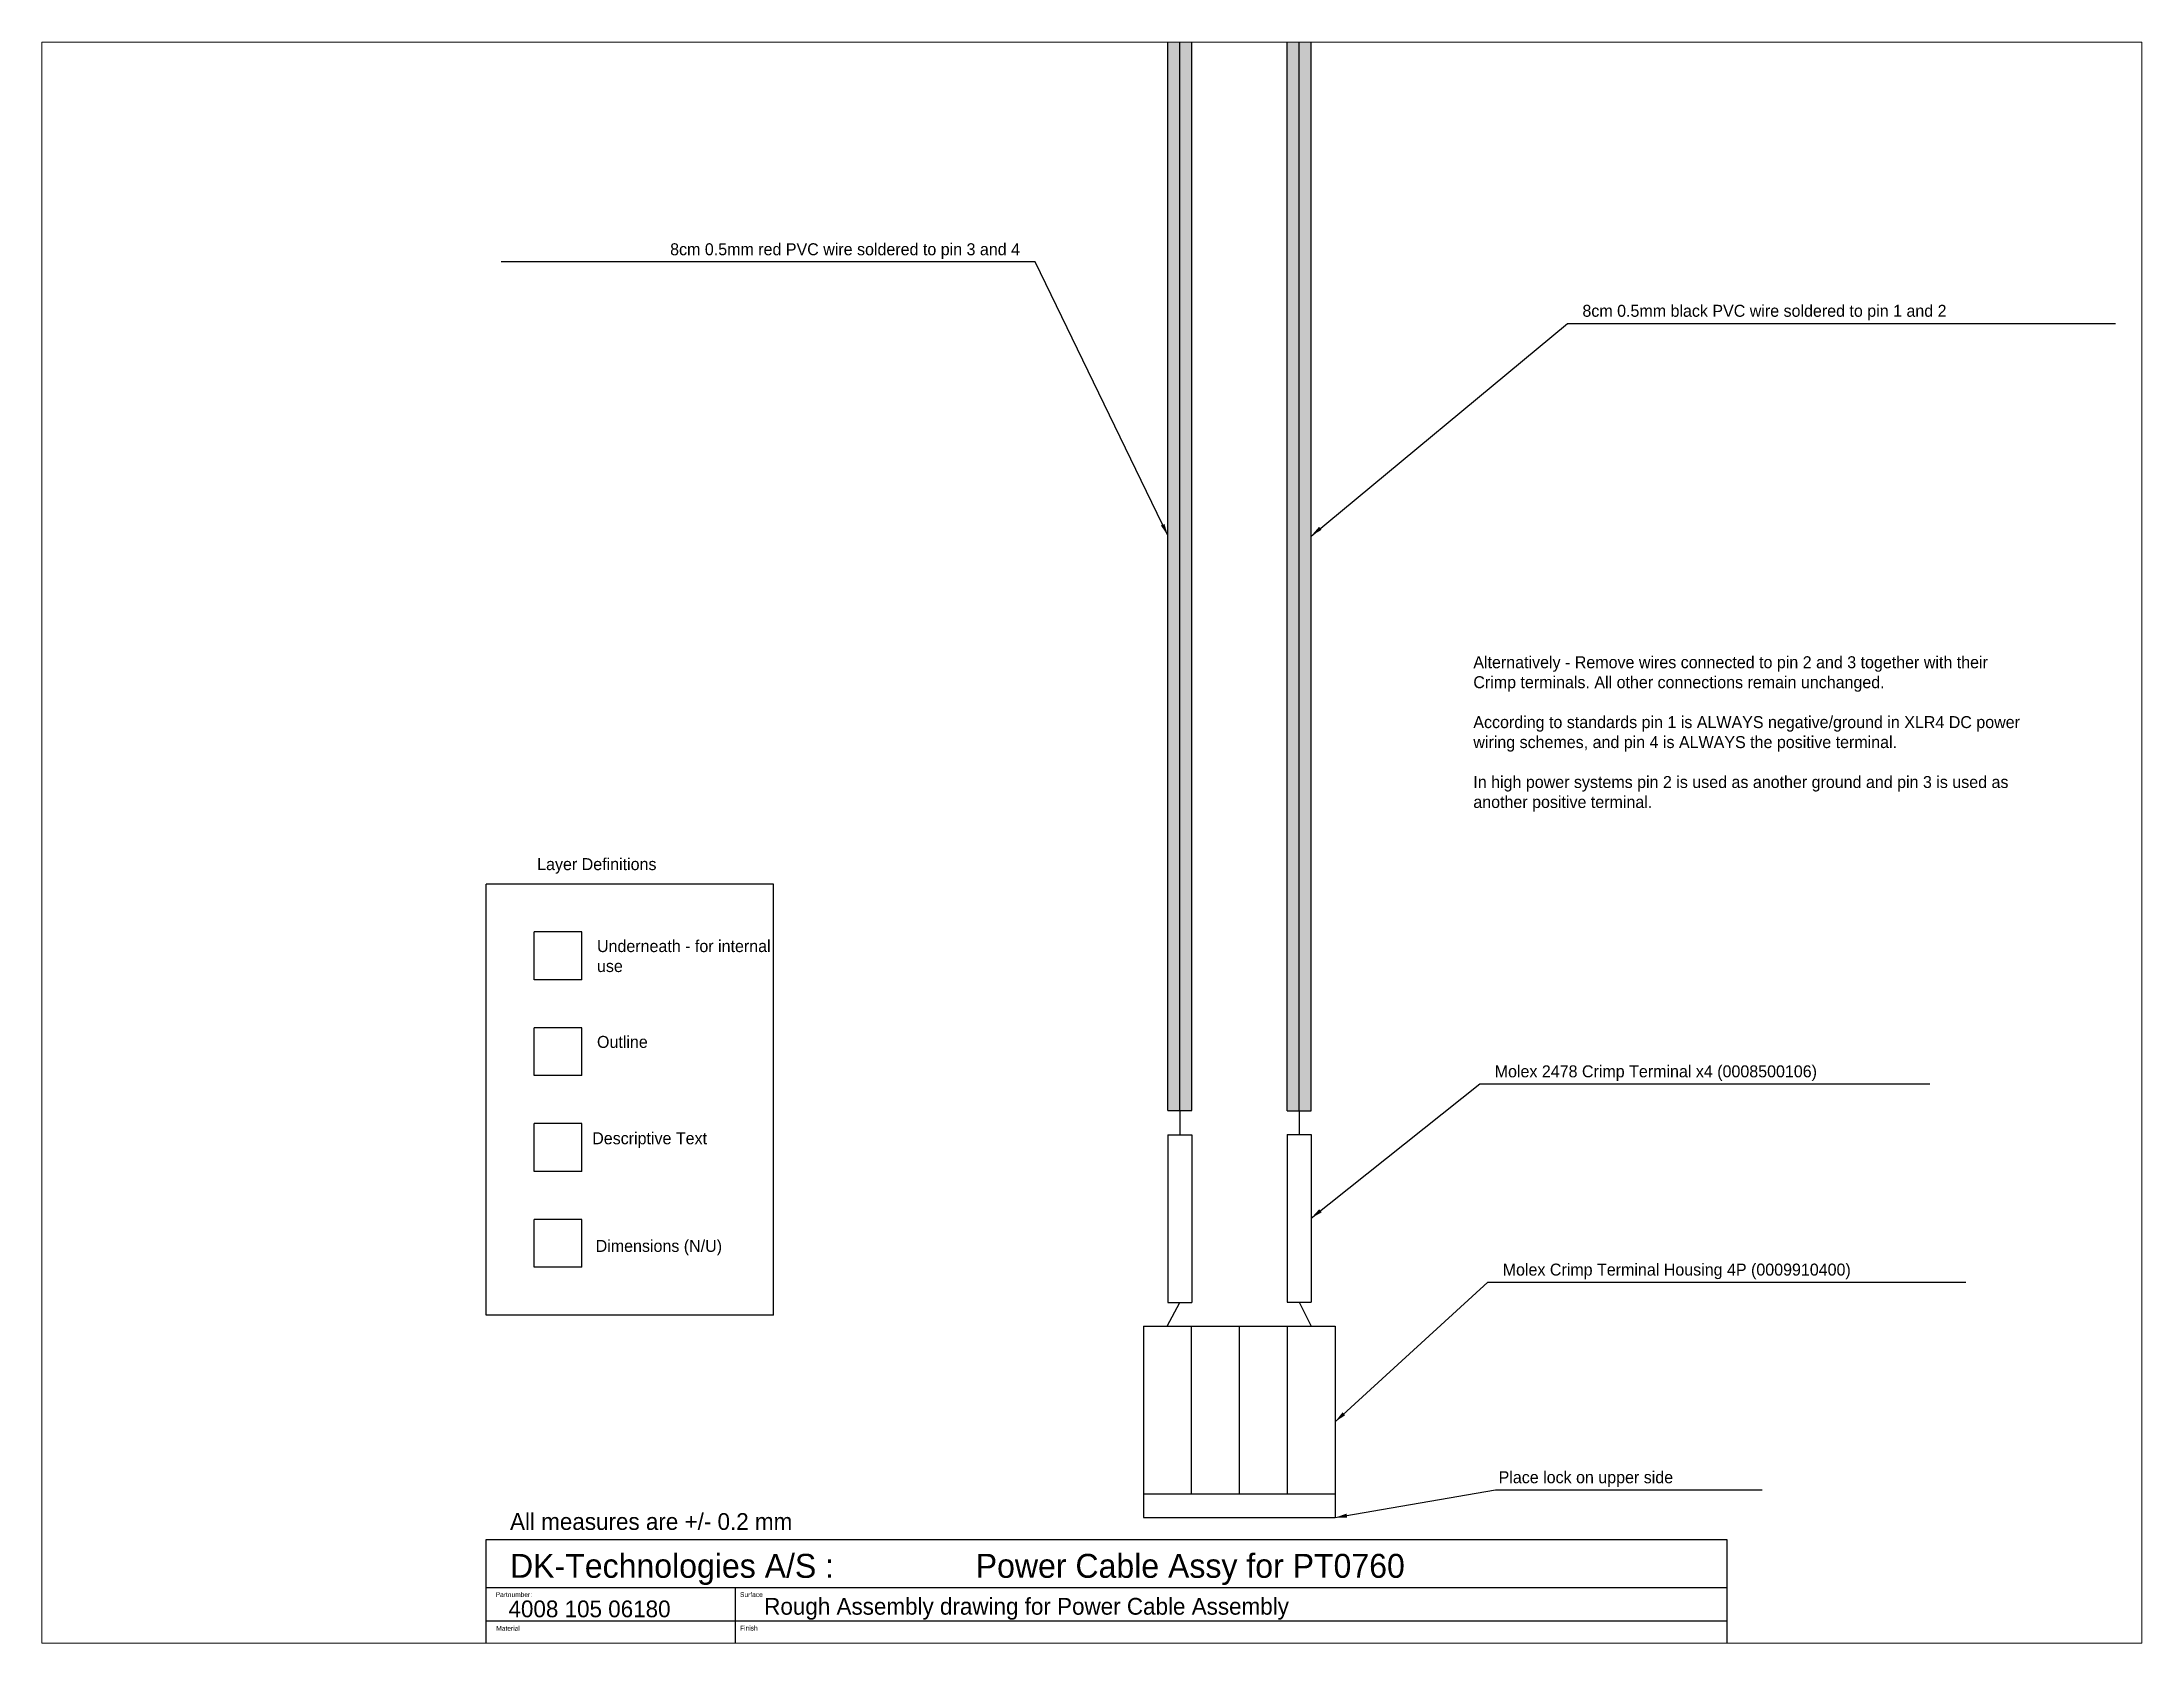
# Paper-space layout 'Layout1' of a CAD drawing. Header units: millimetres. Extents: x 27 to 242, y 21 to 185.
# The model-space entities are those that its viewports show. They can reach past a viewport. Long polylines and large blocks are cut down to what shows.
import ezdxf

# ---------------------------------------------------------------- set-up
doc = ezdxf.new("R2010")
doc.units = ezdxf.units.MM
for name, color, linetype in [('Descriptive Text', 9, 'Continuous'), ('dimensions', 151, 'Continuous'), ('underneath', 9, 'Continuous')]:
    doc.layers.add(name, color=color, linetype=linetype)
doc.dimstyles.new('ISO-25', dxfattribs={"dimtxt": 2.5, "dimasz": 2.5, "dimexe": 1.25, "dimexo": 0.625, "dimtad": 1, "dimtxsty": 'Standard', "dimcen": 2.5, "dimadec": 0, "dimazin": 0, "dimtfac": 1, "dimtmove": 0, "dimatfit": 3, "dimfxl": 0, "dimarcsym": 0})

msp = doc.modelspace()

# ---------------------------------------------------------------- hatches: boundary and pattern name
for color, points in [(1, [(113.33, -87.74), (118.33, -87.74), (118.33, 152.26), (113.33, 152.26)]), (0, [(138.21, -87.84), (143.21, -87.84), (143.21, 152.16), (138.21, 152.16)])]:
    msp.add_hatch(color=color).paths.add_polyline_path(points)

# ---------------------------------------------------------------- linework, layer by layer
for p, q in [((113.33, -87.74), (113.33, 152.26)), ((115.83, -87.74), (115.83, 152.26)), ((118.33, -87.74), (118.33, 152.26)), ((138.21, -87.84), (138.21, 152.16)), ((140.71, -87.84), (140.71, 152.16)), ((143.21, -87.84), (143.21, 152.16)), ((-18.98, -80.5), (-18.98, -70.5)), ((-8.98, -70.5), (-18.98, -70.5)), ((-8.98, -80.5), (-8.98, -70.5)), ((-8.98, -80.5), (-18.98, -80.5)), ((113.33, -87.74), (118.33, -87.74)), ((138.21, -87.84), (143.21, -87.84)), ((113.33, -92.83), (118.33, -92.83)), ((113.33, -92.83), (113.33, -127.83)), ((118.33, -92.83), (118.33, -127.83)), ((138.21, -92.77), (143.21, -92.77)), ((138.21, -92.77), (138.21, -127.77)), ((143.21, -92.77), (143.21, -127.77)), ((113.33, -127.83), (118.33, -127.83)), ((138.21, -127.77), (143.21, -127.77)), ((108.21, -132.77), (148.21, -132.77)), ((108.21, -132.77), (108.21, -172.77)), ((118.21, -132.77), (118.21, -167.77)), ((128.21, -132.77), (128.21, -167.77)), ((138.21, -132.77), (138.21, -167.77)), ((148.21, -132.77), (148.21, -172.77)), ((108.21, -167.77), (148.21, -167.77)), ((108.21, -172.77), (148.21, -172.77))]:
    msp.add_line(p, q)
at = {"layer": 'Descriptive Text'}
for p, q in [((-28.98, -130.5), (-28.98, -40.5)), ((31.02, -40.5), (-28.98, -40.5)), ((31.02, -130.5), (31.02, -40.5)), ((-18.98, -100.5), (-18.98, -90.5)), ((-8.98, -90.5), (-18.98, -90.5)), ((-8.98, -100.5), (-8.98, -90.5)), ((-8.98, -100.5), (-18.98, -100.5)), ((31.02, -130.5), (-28.98, -130.5)), ((-28.98, -229.33), (-28.98, -177.33)), ((-28.98, -177.33), (229.98, -177.33)), ((229.98, -177.33), (229.98, -229.33)), ((-28.98, -187.33), (229.98, -187.33)), ((23.02, -187.33), (23.02, -194.33)), ((-28.98, -194.33), (229.98, -194.33)), ((23.02, -194.33), (23.02, -201.33))]:
    msp.add_line(p, q, dxfattribs=at)
at = {"layer": 'dimensions'}
for p, q in [((-18.98, -120.5), (-18.98, -110.5)), ((-8.98, -110.5), (-18.98, -110.5)), ((-8.98, -120.5), (-8.98, -110.5)), ((-8.98, -120.5), (-18.98, -120.5))]:
    msp.add_line(p, q, dxfattribs=at)
at = {"layer": 'underneath'}
for p, q in [((-18.98, -60.5), (-18.98, -50.5)), ((-8.98, -50.5), (-18.98, -50.5)), ((-8.98, -60.5), (-8.98, -50.5)), ((-8.98, -60.5), (-18.98, -60.5)), ((115.83, -87.74), (115.83, -92.83)), ((140.71, -87.84), (140.71, -92.77)), ((113.21, -132.77), (115.83, -127.83)), ((140.71, -127.77), (143.21, -132.77))]:
    msp.add_line(p, q, dxfattribs=at)

# ---------------------------------------------------------------- texts
at = {"insert": (-5.83, -72.2), "char_height": 2.5, "width": 25.4979, "attachment_point": 1}
msp.add_mtext('Outline', dxfattribs=at)
at = {"layer": 'Descriptive Text'}
for s, height, p in [('All measures are +/- 0.2 mm', 3.5, (-23.98, -175.33)), ('DK-Technologies A/S :', 5, (-23.98, -185.33)), ('Power Cable Assy for PT0760', 5, (73.22, -185.33)), ('Partnumber:', 1, (-26.98, -189.33)), ('Surface', 1, (24.02, -189.33)), ('4008 105 06180', 3.5, (-24.31, -193.57)), ('Rough Assembly drawing for Power Cable Assembly', 3.5, (29.07, -193.03)), ('Material', 1, (-26.86, -196.39)), ('Finish', 1, (24.02, -196.33))]:
    msp.add_text(s, height=height, dxfattribs=at).set_placement(p)
at = {"layer": 'Descriptive Text', "char_height": 2.5}
for s, insert, attachment_point in [('8cm 0.5mm red PVC wire soldered to pin 3 and 4', (82.46, 90.02), 9), ('Molex 2478 Crimp Terminal x4 (0008500106)', (181.54, -81.6), 7), ('Molex Crimp Terminal Housing 4P (0009910400)', (183.21, -122.99), 7), ('Place lock on upper side', (182.36, -166.34), 7)]:
    msp.add_mtext(s, dxfattribs=dict(at, insert=insert, attachment_point=attachment_point))
at = {"layer": 'Descriptive Text', "char_height": 2.5, "attachment_point": 1}
for s, insert, width in [('Alternatively - Remove wires connected to pin 2 and 3 together with their Crimp terminals. All other connections remain unchanged. \\P\\PAccording to standards pin 1 is ALWAYS negative/ground in XLR4 DC power wiring schemes, and pin 4 is ALWAYS the positive terminal.\\P\\PIn high power systems pin 2 is used as another ground and pin 3 is used as another positive terminal.', (177.08, 7.06), 114.9013), ('Layer Definitions', (-18.32, -35.09), 44.3157), ('Descriptive Text', (-6.83, -92.32), 25.4979)]:
    msp.add_mtext(s, dxfattribs=dict(at, insert=insert, width=width))
at = {"layer": 'dimensions', "insert": (-6.11, -114.79), "char_height": 2.5, "width": 30.761, "attachment_point": 1}
msp.add_mtext('Dimensions (N/U)', dxfattribs=at)
at = {"layer": 'underneath', "insert": (199.85, 77.17), "char_height": 2.5, "attachment_point": 7}
msp.add_mtext('8cm 0.5mm black PVC wire soldered to pin 1 and 2', dxfattribs=at)
at = {"layer": 'underneath', "insert": (-5.83, -52.2), "char_height": 2.5, "width": 36.8508, "attachment_point": 1}
msp.add_mtext('Underneath - for internal use', dxfattribs=at)

# ---------------------------------------------------------------- leaders
at = {"layer": 'Descriptive Text', "annotation_type": 0, "has_hookline": 1}
for points, hookline_direction, text_width in [([(113.33, 32.26), (85.59, 89.39), (83.09, 89.39)], 1, 108.33), ([(143.21, 32.16), (196.72, 76.55), (199.22, 76.55)], 0, 111.25), ([(143.21, -110.27), (178.41, -82.22), (180.91, -82.22)], 0, 90.83), ([(148.21, -152.77), (180.09, -123.62), (182.59, -123.62)], 0, 96.67), ([(148.21, -172.77), (181.74, -166.97)], 0, 55)]:
    msp.add_leader(points, dimstyle='ISO-25', dxfattribs=dict(at, hookline_direction=hookline_direction, text_width=text_width))

psp = doc.layouts.get("Layout1")

# ---------------------------------------------------------------- viewports
at = {"layer": 'underneath'}
psp.add_viewport(center=(134.5, 102.56), size=(215.21, 164.1009), view_center_point=(97.48, -31.83), view_height=334.234, dxfattribs=at)

doc.saveas('drawing.dxf')
